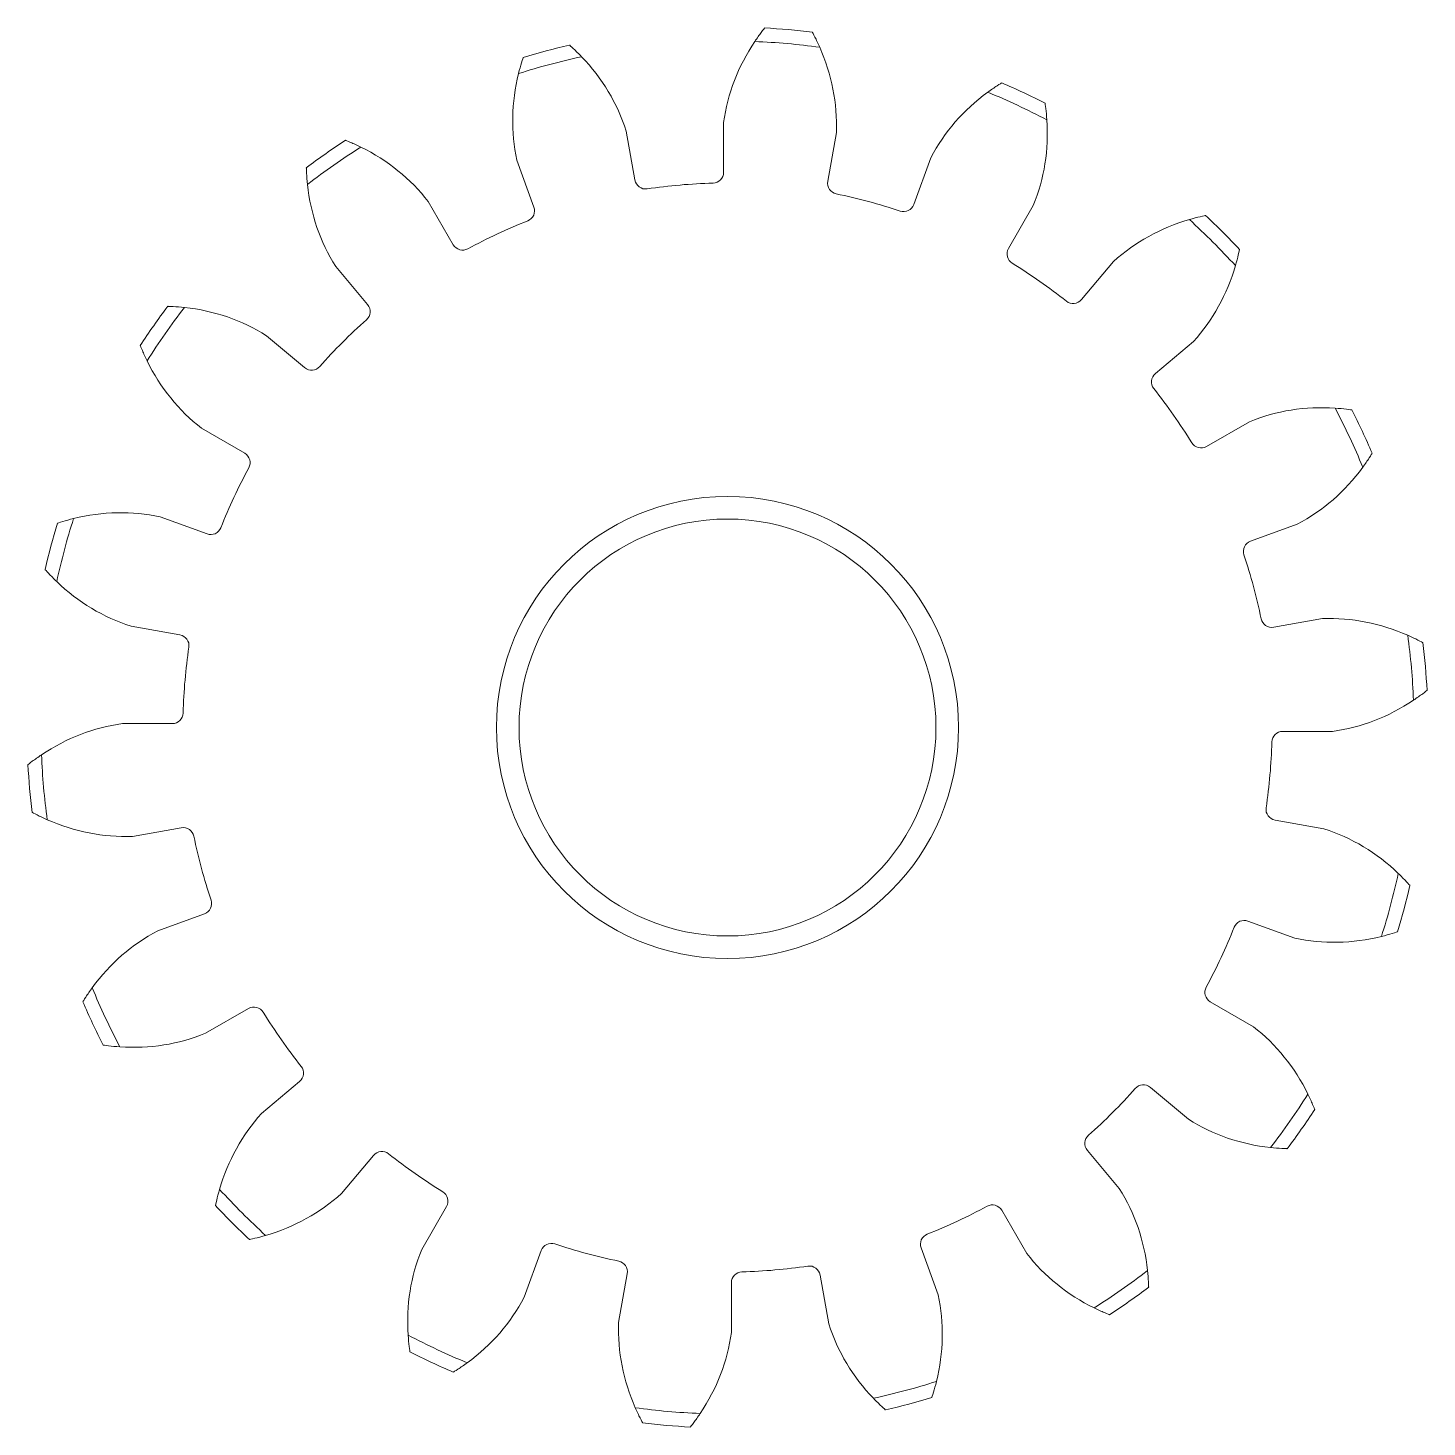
# Model space of a CAD drawing. Header units: inches. Extents: x -0.315 to 0.315, y -0.315 to 0.315.
import ezdxf

# ---------------------------------------------------------------- set-up
doc = ezdxf.new("R2010")
doc.units = ezdxf.units.IN
doc.header["$MEASUREMENT"] = 0

msp = doc.modelspace()

# ---------------------------------------------------------------- linework, layer by layer
at = {"color": 7, "linetype": 'Continuous', "lineweight": 15}
for p, q in [((-0.00173, 0.24969), (-0.00173, 0.27204)), ((-0.04554, 0.26821), (-0.04166, 0.2462)), ((0.04894, 0.26761), (0.04506, 0.2456)), ((-0.08702, 0.23404), (-0.09467, 0.25505)), ((0.08378, 0.23522), (0.09142, 0.25623)), ((-0.13453, 0.23646), (-0.12335, 0.2171)), ((0.13752, 0.23473), (0.12634, 0.21538)), ((0.15918, 0.19239), (0.17354, 0.20951)), ((-0.16182, 0.19017), (-0.17619, 0.20729)), ((-0.20729, 0.17619), (-0.19017, 0.16182)), ((0.20951, 0.17354), (0.19239, 0.15918)), ((-0.2171, 0.12335), (-0.23646, 0.13453)), ((0.21538, 0.12634), (0.23473, 0.13752)), ((-0.25505, 0.09467), (-0.23404, 0.08702)), ((0.25623, 0.09142), (0.23522, 0.08378)), ((-0.2462, 0.04166), (-0.26821, 0.04554)), ((0.2456, 0.04506), (0.26761, 0.04894)), ((-0.27204, 0.00173), (-0.24969, 0.00173)), ((0.27204, -0.00173), (0.24969, -0.00173)), ((0.2462, -0.04166), (0.26821, -0.04554)), ((-0.2456, -0.04506), (-0.26761, -0.04894)), ((-0.25623, -0.09142), (-0.23522, -0.08378)), ((0.25505, -0.09467), (0.23404, -0.08702)), ((0.2171, -0.12335), (0.23646, -0.13453)), ((-0.21538, -0.12634), (-0.23473, -0.13752)), ((-0.20951, -0.17354), (-0.19239, -0.15918)), ((0.20729, -0.17619), (0.19017, -0.16182)), ((-0.15918, -0.19239), (-0.17354, -0.20951)), ((0.16182, -0.19017), (0.17619, -0.20729)), ((-0.13752, -0.23473), (-0.12634, -0.21538)), ((0.13453, -0.23646), (0.12335, -0.2171)), ((-0.08378, -0.23522), (-0.09142, -0.25623)), ((0.08702, -0.23404), (0.09467, -0.25505)), ((-0.04894, -0.26761), (-0.04506, -0.2456)), ((0.00173, -0.24969), (0.00173, -0.27204)), ((0.04554, -0.26821), (0.04166, -0.2462))]:
    msp.add_line(p, q, dxfattribs=at)
for radius in [0.10391, 0.09375]:
    msp.add_circle((0, 0), radius, dxfattribs=at)
for centre, radius, start, end in [((0, 0), 0.3087, 82.27905, 87.72092), ((0, 0), 0.315, 83.04097, 86.95901), ((0, 0), 0.315, 103.04097, 106.95901), ((0, 0), 0.3087, 102.27905, 107.72092), ((0, 0), 0.315, 63.04097, 66.95901), ((0, 0), 0.3087, 62.27905, 67.72092), ((0, 0), 0.315, 123.04097, 126.95901), ((0, 0), 0.3087, 122.27905, 127.72092), ((-0.03683, 0.24705), 0.0049, 190, 278.47874), ((-0.00663, 0.24969), 0.0049, 271.52123, 359.99998), ((0.04989, 0.24475), 0.0049, 170, 258.47874), ((0, 0), 0.24488, 91.52123, 98.47874), ((0, 0), 0.24488, 71.52123, 78.47874), ((-0.09163, 0.23237), 0.0049, 291.52123, 19.99998), ((0.07917, 0.2369), 0.0049, 251.52123, 339.99998), ((0, 0), 0.24488, 111.52123, 118.47874), ((0, 0), 0.3087, 42.27905, 47.72092), ((0, 0), 0.315, 43.04097, 46.95901), ((-0.1191, 0.21956), 0.0049, 210, 298.47874), ((0.13059, 0.21292), 0.0049, 150, 238.47874), ((0, 0), 0.24488, 51.52123, 58.47874), ((0, 0), 0.315, 143.04097, 146.95901), ((0, 0), 0.3087, 142.27905, 147.72092), ((-0.16558, 0.18701), 0.0049, 311.52123, 39.99998), ((0.15542, 0.19554), 0.0049, 231.52123, 319.99998), ((0, 0), 0.24488, 131.52123, 138.47874), ((-0.18701, 0.16558), 0.0049, 230, 318.47874), ((0.19554, 0.15542), 0.0049, 130, 218.47874), ((0, 0), 0.24488, 31.52123, 38.47874), ((0, 0), 0.3087, 22.27905, 27.72092), ((0, 0), 0.315, 23.04097, 26.95901), ((0.21292, 0.13059), 0.0049, 211.52123, 299.99998), ((-0.21956, 0.1191), 0.0049, 331.52123, 59.99998), ((0, 0), 0.24488, 151.52123, 158.47874), ((0, 0), 0.315, 163.04097, 166.95901), ((0, 0), 0.3087, 162.27905, 167.72092), ((-0.23237, 0.09163), 0.0049, 250, 338.47874), ((0.2369, 0.07917), 0.0049, 110, 198.47874), ((0, 0), 0.24488, 11.52123, 18.47874), ((0.24475, 0.04989), 0.0049, 191.52123, 279.99998), ((-0.24705, 0.03683), 0.0049, 351.52123, 79.99998), ((0, 0), 0.3087, 2.27905, 7.72092), ((0, 0), 0.315, 3.04097, 6.95901), ((0, 0), 0.24488, 171.52123, 178.47874), ((-0.24969, 0.00663), 0.0049, 270, 358.47874), ((0.24969, -0.00663), 0.0049, 90, 178.47874), ((0, 0), 0.3087, 182.27905, 187.72092), ((0, 0), 0.24488, 351.52123, 358.47874), ((0, 0), 0.315, 183.04097, 186.95901), ((0.24705, -0.03683), 0.0049, 171.52123, 259.99998), ((-0.24475, -0.04989), 0.0049, 11.52123, 99.99998), ((0, 0), 0.24488, 191.52123, 198.47874), ((0, 0), 0.3087, 342.27905, 347.72092), ((0, 0), 0.315, 343.04097, 346.95901), ((-0.2369, -0.07917), 0.0049, 290, 18.47874), ((0.23237, -0.09163), 0.0049, 70, 158.47874), ((0, 0), 0.24488, 331.52123, 338.47874), ((0, 0), 0.3087, 202.27905, 207.72092), ((0.21956, -0.1191), 0.0049, 151.52123, 239.99998), ((0, 0), 0.315, 203.04097, 206.95901), ((-0.21292, -0.13059), 0.0049, 31.52123, 119.99998), ((0, 0), 0.24488, 211.52123, 218.47874), ((-0.19554, -0.15542), 0.0049, 310, 38.47874), ((0, 0), 0.24488, 311.52123, 318.47874), ((0.18701, -0.16558), 0.0049, 50, 138.47874), ((0, 0), 0.3087, 322.27905, 327.72092), ((0, 0), 0.315, 323.04097, 326.95901), ((0.16558, -0.18701), 0.0049, 131.52123, 219.99998), ((-0.15542, -0.19554), 0.0049, 51.52123, 139.99998), ((0, 0), 0.24488, 231.52123, 238.47874), ((0, 0), 0.3087, 222.27905, 227.72092), ((-0.13059, -0.21292), 0.0049, 330, 58.47874), ((0, 0), 0.315, 223.04097, 226.95901), ((0, 0), 0.24488, 291.52123, 298.47874), ((0.1191, -0.21956), 0.0049, 30, 118.47874), ((-0.07917, -0.2369), 0.0049, 71.52123, 159.99998), ((0, 0), 0.24488, 251.52123, 258.47874), ((0.09163, -0.23237), 0.0049, 111.52123, 199.99998), ((-0.04989, -0.24475), 0.0049, 350, 78.47874), ((0.00663, -0.24969), 0.0049, 91.52123, 179.99998), ((0, 0), 0.24488, 271.52123, 278.47874), ((0.03683, -0.24705), 0.0049, 10, 98.47874), ((0, 0), 0.3087, 302.27905, 307.72092), ((0, 0), 0.315, 303.04097, 306.95901), ((0, 0), 0.3087, 242.27905, 247.72092), ((0, 0), 0.315, 243.04097, 246.95901), ((0, 0), 0.3087, 282.27905, 287.72092), ((0, 0), 0.315, 283.04097, 286.95901), ((0, 0), 0.3087, 262.27905, 267.72092), ((0, 0), 0.315, 263.04097, 266.95901)]:
    msp.add_arc(centre, radius, start, end, dxfattribs=at)
for points in [[(-0.00173, 0.27204), (0.00008, 0.28508), (0.00475, 0.29721), (0.01228, 0.30846)], [(0.04147, 0.3059), (0.04694, 0.29352), (0.04942, 0.28076), (0.04894, 0.26761)], [(-0.06565, 0.30164), (-0.05629, 0.29187), (-0.04958, 0.28073), (-0.04554, 0.26821)], [(-0.09467, 0.25505), (-0.09743, 0.26791), (-0.09719, 0.28091), (-0.09396, 0.29405)], [(0.09142, 0.25623), (0.09758, 0.26786), (0.10611, 0.27766), (0.11703, 0.28566)], [(0.1436, 0.27327), (0.1445, 0.25977), (0.14247, 0.24692), (0.13752, 0.23473)], [(-0.16486, 0.26099), (-0.15272, 0.25502), (-0.14261, 0.24684), (-0.13453, 0.23646)], [(-0.17619, 0.20729), (-0.18318, 0.21843), (-0.18741, 0.23073), (-0.18887, 0.24418)], [(0.17354, 0.20951), (0.1833, 0.21833), (0.19468, 0.22463), (0.20768, 0.2284)], [(0.2284, 0.20768), (0.22463, 0.19468), (0.21833, 0.1833), (0.20951, 0.17354)], [(-0.24418, 0.18887), (-0.23073, 0.18741), (-0.21843, 0.18318), (-0.20729, 0.17619)], [(-0.23646, 0.13453), (-0.24684, 0.14261), (-0.25502, 0.15272), (-0.26099, 0.16486)], [(0.23473, 0.13752), (0.24692, 0.14247), (0.25977, 0.1445), (0.27327, 0.1436)], [(0.28566, 0.11703), (0.27766, 0.10611), (0.26786, 0.09758), (0.25623, 0.09142)], [(-0.29405, 0.09396), (-0.28091, 0.09719), (-0.26791, 0.09743), (-0.25505, 0.09467)], [(-0.26821, 0.04554), (-0.28073, 0.04958), (-0.29187, 0.05629), (-0.30164, 0.06565)], [(0.26761, 0.04894), (0.28076, 0.04942), (0.29352, 0.04694), (0.3059, 0.04147)], [(0.30846, 0.01228), (0.29721, 0.00475), (0.28508, 0.00008), (0.27204, -0.00173)], [(-0.30846, -0.01228), (-0.29721, -0.00475), (-0.28508, -0.00008), (-0.27204, 0.00173)], [(-0.26761, -0.04894), (-0.28076, -0.04942), (-0.29352, -0.04694), (-0.3059, -0.04147)], [(0.26821, -0.04554), (0.28073, -0.04958), (0.29187, -0.05629), (0.30164, -0.06565)], [(-0.28566, -0.11703), (-0.27766, -0.10611), (-0.26786, -0.09758), (-0.25623, -0.09142)], [(0.29405, -0.09396), (0.28091, -0.09719), (0.26791, -0.09743), (0.25505, -0.09467)], [(-0.23473, -0.13752), (-0.24692, -0.14247), (-0.25977, -0.1445), (-0.27327, -0.1436)], [(0.23646, -0.13453), (0.24684, -0.14261), (0.25502, -0.15272), (0.26099, -0.16486)], [(-0.2284, -0.20768), (-0.22463, -0.19468), (-0.21833, -0.1833), (-0.20951, -0.17354)], [(0.24418, -0.18887), (0.23073, -0.18741), (0.21843, -0.18318), (0.20729, -0.17619)], [(0.17619, -0.20729), (0.18318, -0.21843), (0.18741, -0.23073), (0.18887, -0.24418)], [(-0.17354, -0.20951), (-0.1833, -0.21833), (-0.19468, -0.22463), (-0.20768, -0.2284)], [(-0.1436, -0.27327), (-0.1445, -0.25977), (-0.14247, -0.24692), (-0.13752, -0.23473)], [(0.16486, -0.26099), (0.15272, -0.25502), (0.14261, -0.24684), (0.13453, -0.23646)], [(-0.09142, -0.25623), (-0.09758, -0.26786), (-0.10611, -0.27766), (-0.11703, -0.28566)], [(0.09467, -0.25505), (0.09743, -0.26791), (0.09719, -0.28091), (0.09396, -0.29405)], [(-0.04147, -0.3059), (-0.04694, -0.29352), (-0.04942, -0.28076), (-0.04894, -0.26761)], [(0.06565, -0.30164), (0.05629, -0.29187), (0.04958, -0.28073), (0.04554, -0.26821)], [(0.00173, -0.27204), (-0.00008, -0.28508), (-0.00475, -0.29721), (-0.01228, -0.30846)]]:
    msp.add_open_spline(points, degree=3, dxfattribs=at)
for points in [[(0.01228, 0.30846), (0.01329, 0.30998), (0.01434, 0.31144), (0.01606, 0.31374), (0.01671, 0.31456), (0.01671, 0.31456)], [(0.03817, 0.31268), (0.03817, 0.31268), (0.03865, 0.31178), (0.03996, 0.3092), (0.04074, 0.30757), (0.04147, 0.3059)], [(-0.07108, 0.30688), (-0.07108, 0.30688), (-0.07031, 0.3062), (-0.0682, 0.30422), (-0.06692, 0.30296), (-0.06565, 0.30164)], [(-0.09396, 0.29405), (-0.09353, 0.29583), (-0.09304, 0.29756), (-0.09221, 0.30031), (-0.09188, 0.3013), (-0.09188, 0.3013)], [(0.11703, 0.28566), (0.11851, 0.28673), (0.11999, 0.28775), (0.1224, 0.28933), (0.12329, 0.28987), (0.12329, 0.28987)], [(0.14281, 0.28077), (0.14281, 0.28077), (0.14296, 0.27976), (0.1433, 0.27688), (0.14348, 0.27509), (0.1436, 0.27327)], [(-0.17175, 0.26406), (-0.17175, 0.26406), (-0.1708, 0.26368), (-0.16814, 0.26254), (-0.1665, 0.2618), (-0.16486, 0.26099)], [(-0.18887, 0.24418), (-0.18906, 0.246), (-0.1892, 0.24779), (-0.18936, 0.25066), (-0.18939, 0.25171), (-0.18939, 0.25171)], [(0.20768, 0.2284), (0.20943, 0.22891), (0.21117, 0.22936), (0.21397, 0.23001), (0.21499, 0.23022), (0.21499, 0.23022)], [(0.23022, 0.21499), (0.23022, 0.21499), (0.23002, 0.21399), (0.22936, 0.21117), (0.22891, 0.20943), (0.2284, 0.20768)], [(-0.25171, 0.18939), (-0.25171, 0.18939), (-0.25068, 0.18936), (-0.24779, 0.1892), (-0.246, 0.18906), (-0.24418, 0.18887)], [(-0.26099, 0.16486), (-0.2618, 0.1665), (-0.26254, 0.16814), (-0.26368, 0.17078), (-0.26406, 0.17175), (-0.26406, 0.17175)], [(0.27327, 0.1436), (0.27509, 0.14348), (0.27688, 0.1433), (0.27974, 0.14296), (0.28077, 0.14281), (0.28077, 0.14281)], [(0.28987, 0.12329), (0.28987, 0.12329), (0.28934, 0.12242), (0.28775, 0.11999), (0.28673, 0.11851), (0.28566, 0.11703)], [(-0.3013, 0.09188), (-0.3013, 0.09188), (-0.30033, 0.09221), (-0.29756, 0.09304), (-0.29583, 0.09353), (-0.29405, 0.09396)], [(-0.30164, 0.06565), (-0.30296, 0.06692), (-0.30421, 0.0682), (-0.30618, 0.0703), (-0.30688, 0.07108), (-0.30688, 0.07108)], [(0.3059, 0.04147), (0.30757, 0.04074), (0.3092, 0.03996), (0.31176, 0.03866), (0.31268, 0.03817), (0.31268, 0.03817)], [(0.31456, 0.01671), (0.31456, 0.01671), (0.31376, 0.01607), (0.31144, 0.01434), (0.30997, 0.01329), (0.30846, 0.01228)], [(-0.31456, -0.01671), (-0.31456, -0.01671), (-0.31376, -0.01607), (-0.31144, -0.01434), (-0.30997, -0.01329), (-0.30846, -0.01228)], [(-0.3059, -0.04147), (-0.30757, -0.04074), (-0.3092, -0.03996), (-0.31176, -0.03866), (-0.31268, -0.03817), (-0.31268, -0.03817)], [(0.30164, -0.06565), (0.30296, -0.06692), (0.30421, -0.0682), (0.30618, -0.0703), (0.30688, -0.07108), (0.30688, -0.07108)], [(0.3013, -0.09188), (0.3013, -0.09188), (0.30033, -0.09221), (0.29756, -0.09304), (0.29583, -0.09353), (0.29405, -0.09396)], [(-0.28987, -0.12329), (-0.28987, -0.12329), (-0.28934, -0.12242), (-0.28775, -0.11999), (-0.28673, -0.11851), (-0.28566, -0.11703)], [(-0.27327, -0.1436), (-0.27509, -0.14348), (-0.27688, -0.1433), (-0.27974, -0.14296), (-0.28077, -0.14281), (-0.28077, -0.14281)], [(0.26099, -0.16486), (0.2618, -0.1665), (0.26254, -0.16814), (0.26368, -0.17078), (0.26406, -0.17175), (0.26406, -0.17175)], [(0.25171, -0.18939), (0.25171, -0.18939), (0.25068, -0.18936), (0.24779, -0.1892), (0.246, -0.18906), (0.24418, -0.18887)], [(-0.23022, -0.21499), (-0.23022, -0.21499), (-0.23002, -0.21399), (-0.22936, -0.21117), (-0.22891, -0.20943), (-0.2284, -0.20768)], [(-0.20768, -0.2284), (-0.20943, -0.22891), (-0.21117, -0.22936), (-0.21397, -0.23001), (-0.21499, -0.23022), (-0.21499, -0.23022)], [(0.18887, -0.24418), (0.18906, -0.246), (0.1892, -0.24779), (0.18936, -0.25066), (0.18939, -0.25171), (0.18939, -0.25171)], [(0.17175, -0.26406), (0.17175, -0.26406), (0.1708, -0.26368), (0.16814, -0.26254), (0.1665, -0.2618), (0.16486, -0.26099)], [(-0.14281, -0.28077), (-0.14281, -0.28077), (-0.14296, -0.27976), (-0.1433, -0.27688), (-0.14348, -0.27509), (-0.1436, -0.27327)], [(-0.11703, -0.28566), (-0.11851, -0.28673), (-0.11999, -0.28775), (-0.1224, -0.28933), (-0.12329, -0.28987), (-0.12329, -0.28987)], [(0.09396, -0.29405), (0.09353, -0.29583), (0.09304, -0.29756), (0.09221, -0.30031), (0.09188, -0.3013), (0.09188, -0.3013)], [(0.07108, -0.30688), (0.07108, -0.30688), (0.07031, -0.3062), (0.0682, -0.30422), (0.06692, -0.30296), (0.06565, -0.30164)], [(-0.03817, -0.31268), (-0.03817, -0.31268), (-0.03865, -0.31178), (-0.03996, -0.3092), (-0.04074, -0.30757), (-0.04147, -0.3059)], [(-0.01228, -0.30846), (-0.01329, -0.30998), (-0.01434, -0.31144), (-0.01606, -0.31374), (-0.01671, -0.31456), (-0.01671, -0.31456)]]:
    msp.add_open_spline(points, degree=3, knots=[0, 0, 0, 0, 0.5, 0.5, 1, 1, 1, 1], dxfattribs=at)

doc.saveas('drawing.dxf')
